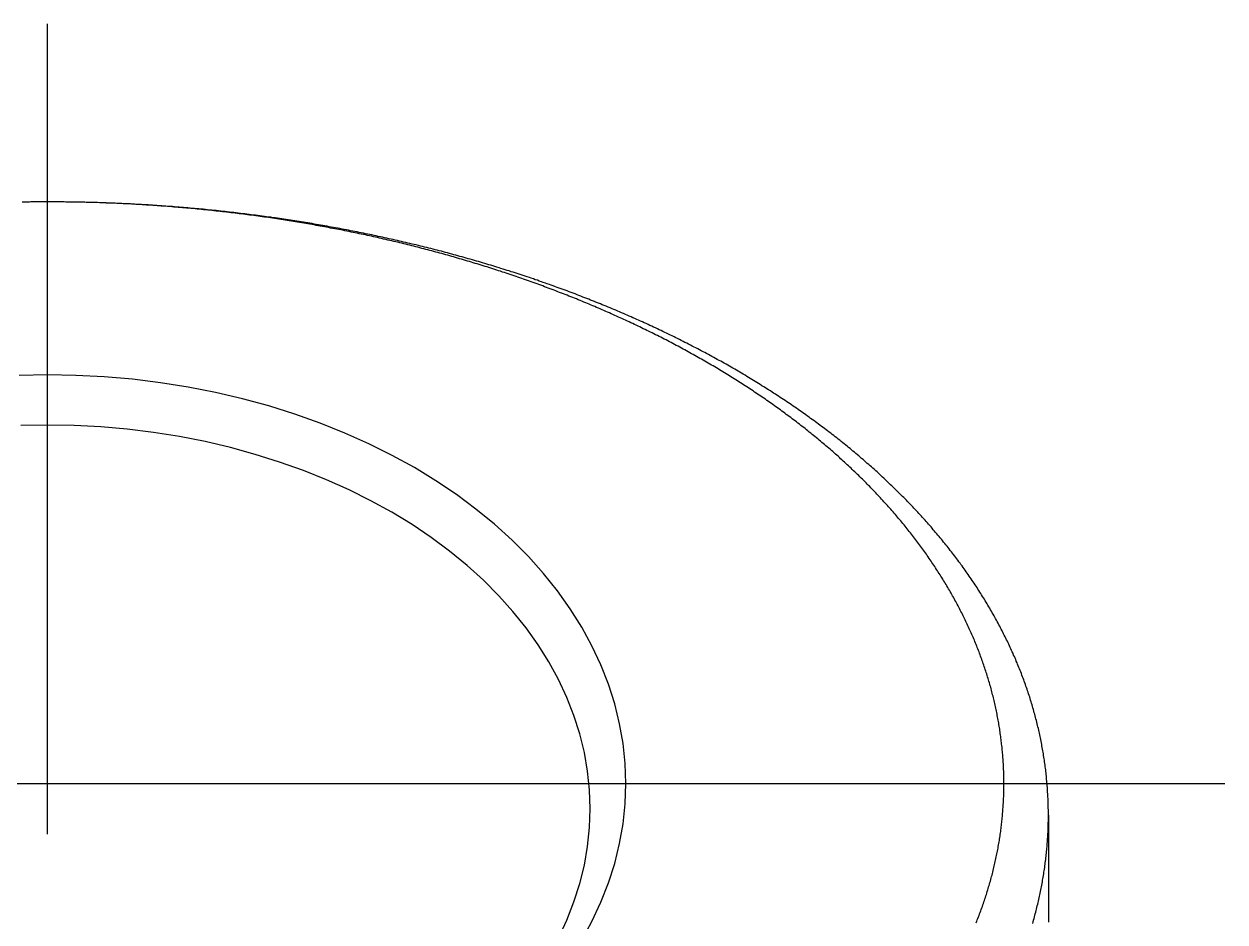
# Model space of a CAD drawing. Extents: x -12.1 to 78.5, y -19.1 to 57.9.
# Drawn here: x 64.98 to 78.48, y 47.81 to 57.91 of the extents above; entities that cross this region are included whole.
import ezdxf

# ---------------------------------------------------------------- set-up
doc = ezdxf.new("R2010")
doc.units = 0
doc.linetypes.add('CENTER', pattern=[50.8, 31.75, -6.35, 6.35, -6.35])
doc.layers.get('0').update_dxf_attribs({"linetype": 'CONTINUOUS'})
doc.layers.add('CENTER', color=1, linetype='CENTER')

msp = doc.modelspace()

# ---------------------------------------------------------------- linework, layer by layer
at = {"color": 7, "linetype": 'CONTINUOUS'}
msp.add_line((76.494, 49.015), (76.494, 47.813), dxfattribs=at)
at = {"color": 7}
for points in [[(76.318, 47.798, 0), (76.323, 47.816, 0), (76.328, 47.834, 0), (76.333, 47.852, 0), (76.338, 47.87, 0), (76.343, 47.888, 0), (76.347, 47.906, 0), (76.352, 47.923, 0), (76.357, 47.941, 0), (76.362, 47.959, 0), (76.366, 47.977, 0), (76.37, 47.995, 0), (76.375, 48.013, 0), (76.379, 48.031, 0), (76.383, 48.049, 0), (76.387, 48.067, 0), (76.391, 48.085, 0), (76.395, 48.103, 0), (76.399, 48.12, 0), (76.403, 48.138, 0), (76.407, 48.156, 0), (76.41, 48.174, 0), (76.414, 48.192, 0), (76.417, 48.21, 0), (76.421, 48.228, 0), (76.424, 48.246, 0), (76.427, 48.264, 0), (76.43, 48.282, 0), (76.433, 48.3, 0), (76.437, 48.318, 0), (76.439, 48.336, 0), (76.442, 48.354, 0), (76.445, 48.372, 0), (76.448, 48.39, 0), (76.451, 48.408, 0), (76.453, 48.426, 0), (76.456, 48.444, 0), (76.458, 48.462, 0), (76.46, 48.48, 0), (76.463, 48.498, 0), (76.465, 48.516, 0), (76.467, 48.534, 0), (76.469, 48.552, 0), (76.471, 48.57, 0), (76.473, 48.588, 0), (76.474, 48.606, 0), (76.476, 48.624, 0), (76.478, 48.642, 0), (76.479, 48.66, 0), (76.481, 48.678, 0), (76.482, 48.696, 0), (76.484, 48.714, 0), (76.485, 48.732, 0), (76.486, 48.75, 0), (76.487, 48.768, 0), (76.488, 48.786, 0), (76.489, 48.804, 0), (76.49, 48.822, 0), (76.491, 48.84, 0), (76.491, 48.858, 0), (76.492, 48.876, 0), (76.493, 48.894, 0), (76.493, 48.912, 0), (76.493, 48.93, 0), (76.494, 48.948, 0), (76.494, 48.966, 0), (76.494, 48.984, 0), (76.494, 49.002, 0), (76.494, 49.02, 0), (76.494, 49.038, 0), (76.494, 49.056, 0), (76.494, 49.074, 0), (76.493, 49.092, 0), (76.493, 49.11, 0), (76.493, 49.128, 0), (76.492, 49.146, 0), (76.492, 49.164, 0), (76.491, 49.182, 0), (76.49, 49.2, 0), (76.489, 49.218, 0), (76.489, 49.236, 0), (76.487, 49.254, 0), (76.486, 49.272, 0), (76.485, 49.29, 0), (76.484, 49.308, 0), (76.483, 49.326, 0), (76.481, 49.344, 0), (76.48, 49.362, 0), (76.478, 49.38, 0), (76.477, 49.398, 0), (76.475, 49.416, 0), (76.474, 49.434, 0), (76.472, 49.452, 0), (76.47, 49.47, 0), (76.468, 49.488, 0), (76.466, 49.506, 0), (76.464, 49.524, 0), (76.461, 49.542, 0), (76.459, 49.559, 0), (76.457, 49.578, 0), (76.454, 49.595, 0), (76.452, 49.613, 0), (76.449, 49.631, 0), (76.447, 49.649, 0), (76.444, 49.667, 0), (76.441, 49.685, 0), (76.438, 49.703, 0), (76.435, 49.721, 0), (76.432, 49.739, 0), (76.429, 49.757, 0), (76.426, 49.775, 0), (76.422, 49.792, 0), (76.419, 49.81, 0), (76.416, 49.828, 0), (76.412, 49.846, 0), (76.409, 49.864, 0), (76.405, 49.882, 0), (76.401, 49.9, 0), (76.397, 49.917, 0), (76.394, 49.935, 0), (76.39, 49.953, 0), (76.386, 49.971, 0), (76.382, 49.989, 0), (76.377, 50.007, 0), (76.373, 50.024, 0), (76.369, 50.042, 0), (76.364, 50.06, 0), (76.36, 50.078, 0), (76.355, 50.096, 0), (76.351, 50.113, 0), (76.346, 50.131, 0), (76.341, 50.149, 0), (76.336, 50.166, 0), (76.331, 50.184, 0), (76.326, 50.202, 0), (76.321, 50.22, 0), (76.316, 50.237, 0), (76.311, 50.255, 0), (76.305, 50.273, 0), (76.3, 50.29, 0), (76.295, 50.308, 0), (76.289, 50.326, 0), (76.284, 50.343, 0), (76.278, 50.361, 0), (76.272, 50.378, 0), (76.266, 50.396, 0), (76.26, 50.414, 0), (76.254, 50.431, 0), (76.248, 50.449, 0), (76.242, 50.466, 0), (76.236, 50.484, 0), (76.23, 50.501, 0), (76.223, 50.519, 0), (76.217, 50.536, 0), (76.21, 50.554, 0), (76.204, 50.571, 0), (76.197, 50.589, 0), (76.191, 50.606, 0), (76.184, 50.624, 0), (76.177, 50.641, 0), (76.17, 50.658, 0), (76.163, 50.676, 0), (76.156, 50.693, 0), (76.149, 50.711, 0), (76.142, 50.728, 0), (76.134, 50.745, 0), (76.127, 50.763, 0), (76.12, 50.78, 0), (76.112, 50.797, 0), (76.104, 50.814, 0), (76.097, 50.832, 0), (76.089, 50.849, 0), (76.081, 50.866, 0), (76.073, 50.883, 0), (76.066, 50.901, 0), (76.058, 50.918, 0), (76.049, 50.935, 0), (76.041, 50.952, 0), (76.033, 50.969, 0), (76.025, 50.986, 0), (76.016, 51.003, 0), (76.008, 51.02, 0), (75.999, 51.037, 0), (75.991, 51.054, 0), (75.982, 51.071, 0), (75.974, 51.088, 0), (75.965, 51.105, 0), (75.956, 51.122, 0), (75.947, 51.139, 0), (75.938, 51.156, 0), (75.929, 51.173, 0), (75.92, 51.19, 0), (75.911, 51.207, 0), (75.901, 51.224, 0), (75.892, 51.24, 0), (75.883, 51.257, 0), (75.873, 51.274, 0), (75.864, 51.291, 0), (75.854, 51.308, 0), (75.844, 51.324, 0), (75.835, 51.341, 0), (75.825, 51.358, 0), (75.815, 51.374, 0), (75.805, 51.391, 0), (75.795, 51.408, 0), (75.785, 51.424, 0), (75.775, 51.441, 0), (75.765, 51.457, 0), (75.754, 51.474, 0), (75.744, 51.49, 0), (75.734, 51.507, 0), (75.723, 51.523, 0), (75.713, 51.54, 0), (75.702, 51.556, 0), (75.692, 51.573, 0), (75.681, 51.589, 0), (75.67, 51.605, 0), (75.659, 51.622, 0), (75.648, 51.638, 0), (75.637, 51.654, 0), (75.626, 51.671, 0), (75.615, 51.687, 0), (75.604, 51.703, 0), (75.593, 51.719, 0), (75.582, 51.736, 0), (75.57, 51.752, 0), (75.559, 51.768, 0), (75.547, 51.784, 0), (75.536, 51.8, 0), (75.524, 51.816, 0), (75.512, 51.832, 0), (75.501, 51.848, 0), (75.489, 51.864, 0), (75.477, 51.88, 0), (75.465, 51.896, 0), (75.453, 51.912, 0), (75.441, 51.928, 0), (75.429, 51.944, 0), (75.417, 51.959, 0), (75.405, 51.975, 0), (75.392, 51.991, 0), (75.38, 52.007, 0), (75.368, 52.023, 0), (75.355, 52.038, 0), (75.343, 52.054, 0), (75.33, 52.069, 0), (75.317, 52.085, 0), (75.305, 52.101, 0), (75.292, 52.116, 0), (75.279, 52.132, 0), (75.266, 52.147, 0), (75.253, 52.163, 0), (75.24, 52.178, 0), (75.227, 52.194, 0), (75.214, 52.209, 0), (75.201, 52.224, 0), (75.188, 52.24, 0), (75.175, 52.255, 0), (75.161, 52.27, 0), (75.148, 52.286, 0), (75.135, 52.301, 0), (75.121, 52.316, 0), (75.108, 52.331, 0), (75.094, 52.346, 0), (75.08, 52.361, 0), (75.067, 52.377, 0), (75.053, 52.392, 0), (75.039, 52.407, 0), (75.025, 52.422, 0), (75.011, 52.437, 0), (74.997, 52.452, 0), (74.983, 52.467, 0), (74.969, 52.481, 0), (74.955, 52.496, 0), (74.941, 52.511, 0), (74.926, 52.526, 0), (74.912, 52.541, 0), (74.898, 52.556, 0), (74.883, 52.57, 0), (74.869, 52.585, 0), (74.854, 52.599, 0), (74.84, 52.614, 0), (74.825, 52.629, 0), (74.811, 52.643, 0), (74.796, 52.658, 0), (74.781, 52.672, 0), (74.766, 52.687, 0), (74.751, 52.701, 0), (74.736, 52.716, 0), (74.721, 52.73, 0), (74.706, 52.745, 0), (74.691, 52.759, 0), (74.676, 52.773, 0), (74.661, 52.788, 0), (74.646, 52.802, 0), (74.63, 52.816, 0), (74.615, 52.83, 0), (74.6, 52.844, 0), (74.584, 52.858, 0), (74.569, 52.873, 0), (74.553, 52.887, 0), (74.538, 52.901, 0), (74.522, 52.915, 0), (74.506, 52.929, 0), (74.49, 52.943, 0), (74.475, 52.956, 0), (74.459, 52.97, 0), (74.443, 52.984, 0), (74.427, 52.998, 0), (74.411, 53.012, 0), (74.395, 53.026, 0), (74.379, 53.039, 0), (74.363, 53.053, 0), (74.347, 53.067, 0), (74.331, 53.08, 0), (74.314, 53.094, 0), (74.298, 53.108, 0), (74.282, 53.121, 0), (74.265, 53.135, 0), (74.249, 53.148, 0), (74.232, 53.162, 0), (74.216, 53.175, 0), (74.199, 53.188, 0), (74.182, 53.202, 0), (74.166, 53.215, 0), (74.149, 53.229, 0), (74.132, 53.242, 0), (74.115, 53.255, 0), (74.099, 53.268, 0), (74.082, 53.282, 0), (74.065, 53.295, 0), (74.048, 53.308, 0), (74.031, 53.321, 0), (74.013, 53.334, 0), (73.996, 53.347, 0), (73.979, 53.36, 0), (73.962, 53.373, 0), (73.945, 53.386, 0), (73.927, 53.399, 0), (73.91, 53.412, 0), (73.892, 53.425, 0), (73.875, 53.438, 0), (73.858, 53.45, 0), (73.84, 53.463, 0), (73.822, 53.476, 0), (73.805, 53.489, 0), (73.787, 53.501, 0), (73.769, 53.514, 0), (73.752, 53.526, 0), (73.734, 53.539, 0), (73.716, 53.552, 0), (73.698, 53.564, 0), (73.68, 53.577, 0), (73.662, 53.589, 0), (73.644, 53.602, 0), (73.626, 53.614, 0), (73.608, 53.626, 0), (73.59, 53.639, 0), (73.572, 53.651, 0), (73.553, 53.663, 0), (73.535, 53.675, 0), (73.517, 53.688, 0), (73.498, 53.7, 0), (73.48, 53.712, 0), (73.462, 53.724, 0), (73.443, 53.736, 0), (73.425, 53.748, 0), (73.406, 53.76, 0), (73.388, 53.772, 0), (73.369, 53.784, 0), (73.35, 53.796, 0), (73.331, 53.808, 0), (73.313, 53.82, 0), (73.294, 53.832, 0), (73.275, 53.843, 0), (73.256, 53.855, 0), (73.237, 53.867, 0), (73.218, 53.879, 0), (73.199, 53.89, 0), (73.18, 53.902, 0), (73.161, 53.913, 0), (73.142, 53.925, 0), (73.123, 53.937, 0), (73.104, 53.948, 0), (73.085, 53.96, 0), (73.065, 53.971, 0), (73.046, 53.982, 0), (73.027, 53.994, 0), (73.007, 54.005, 0), (72.988, 54.017, 0), (72.968, 54.028, 0), (72.949, 54.039, 0), (72.929, 54.05, 0), (72.91, 54.061, 0), (72.89, 54.072, 0), (72.871, 54.084, 0), (72.851, 54.095, 0), (72.831, 54.106, 0), (72.811, 54.117, 0), (72.792, 54.128, 0), (72.772, 54.139, 0), (72.752, 54.15, 0), (72.732, 54.161, 0), (72.712, 54.172, 0), (72.692, 54.182, 0), (72.672, 54.193, 0), (72.652, 54.204, 0), (72.632, 54.215, 0), (72.612, 54.225, 0), (72.592, 54.236, 0), (72.572, 54.247, 0), (72.552, 54.257, 0), (72.531, 54.268, 0), (72.511, 54.278, 0), (72.491, 54.289, 0), (72.471, 54.299, 0), (72.45, 54.31, 0), (72.43, 54.32, 0), (72.409, 54.33, 0), (72.389, 54.341, 0), (72.368, 54.351, 0), (72.348, 54.361, 0), (72.327, 54.372, 0), (72.307, 54.382, 0), (72.286, 54.392, 0), (72.265, 54.402, 0), (72.245, 54.412, 0), (72.224, 54.422, 0), (72.203, 54.432, 0), (72.183, 54.442, 0), (72.162, 54.452, 0), (72.141, 54.462, 0), (72.12, 54.472, 0), (72.099, 54.482, 0), (72.078, 54.492, 0), (72.057, 54.502, 0), (72.036, 54.511, 0), (72.015, 54.521, 0), (71.994, 54.531, 0), (71.973, 54.541, 0), (71.952, 54.55, 0), (71.931, 54.56, 0), (71.91, 54.569, 0), (71.888, 54.579, 0), (71.867, 54.588, 0), (71.846, 54.598, 0), (71.825, 54.607, 0), (71.803, 54.617, 0), (71.782, 54.626, 0), (71.761, 54.635, 0), (71.739, 54.645, 0), (71.718, 54.654, 0), (71.696, 54.663, 0), (71.675, 54.672, 0), (71.653, 54.681, 0), (71.632, 54.691, 0), (71.61, 54.7, 0), (71.589, 54.709, 0), (71.567, 54.718, 0), (71.545, 54.727, 0), (71.524, 54.736, 0), (71.502, 54.745, 0), (71.48, 54.754, 0), (71.459, 54.762, 0), (71.437, 54.771, 0), (71.415, 54.78, 0), (71.393, 54.789, 0), (71.371, 54.797, 0), (71.349, 54.806, 0), (71.328, 54.815, 0), (71.306, 54.823, 0), (71.284, 54.832, 0), (71.262, 54.84, 0), (71.24, 54.849, 0), (71.218, 54.857, 0), (71.196, 54.866, 0), (71.174, 54.874, 0), (71.151, 54.883, 0), (71.129, 54.891, 0), (71.107, 54.899, 0), (71.085, 54.908, 0), (71.063, 54.916, 0), (71.041, 54.924, 0), (71.018, 54.932, 0), (70.996, 54.94, 0), (70.974, 54.948, 0), (70.952, 54.956, 0), (70.929, 54.965, 0), (70.907, 54.972, 0), (70.885, 54.98, 0), (70.862, 54.988, 0), (70.84, 54.996, 0), (70.817, 55.004, 0), (70.795, 55.012, 0), (70.772, 55.02, 0), (70.75, 55.028, 0), (70.727, 55.035, 0), (70.705, 55.043, 0), (70.682, 55.051, 0), (70.66, 55.058, 0), (70.637, 55.066, 0), (70.614, 55.073, 0), (70.592, 55.081, 0), (70.569, 55.088, 0), (70.546, 55.096, 0), (70.524, 55.103, 0), (70.501, 55.111, 0), (70.478, 55.118, 0), (70.456, 55.125, 0), (70.433, 55.133, 0), (70.41, 55.14, 0), (70.387, 55.147, 0), (70.364, 55.154, 0), (70.341, 55.161, 0), (70.319, 55.169, 0), (70.296, 55.175, 0), (70.273, 55.183, 0), (70.25, 55.19, 0), (70.227, 55.197, 0), (70.204, 55.203, 0), (70.181, 55.21, 0), (70.158, 55.217, 0), (70.135, 55.224, 0), (70.112, 55.231, 0), (70.089, 55.238, 0), (70.066, 55.244, 0), (70.043, 55.251, 0), (70.019, 55.258, 0), (69.996, 55.264, 0), (69.973, 55.271, 0), (69.95, 55.278, 0), (69.927, 55.284, 0), (69.903, 55.291, 0), (69.88, 55.297, 0), (69.857, 55.303, 0), (69.834, 55.31, 0), (69.811, 55.316, 0), (69.787, 55.322, 0), (69.764, 55.329, 0), (69.741, 55.335, 0), (69.717, 55.341, 0), (69.694, 55.347, 0), (69.671, 55.354, 0), (69.647, 55.36, 0), (69.624, 55.366, 0), (69.6, 55.372, 0), (69.577, 55.378, 0), (69.553, 55.384, 0), (69.53, 55.39, 0), (69.506, 55.396, 0), (69.483, 55.401, 0), (69.459, 55.407, 0), (69.436, 55.413, 0), (69.412, 55.419, 0), (69.389, 55.425, 0), (69.365, 55.43, 0), (69.341, 55.436, 0), (69.318, 55.442, 0), (69.294, 55.447, 0), (69.271, 55.453, 0), (69.247, 55.458, 0), (69.223, 55.464, 0), (69.2, 55.469, 0), (69.176, 55.475, 0), (69.152, 55.48, 0), (69.128, 55.486, 0), (69.105, 55.491, 0), (69.081, 55.496, 0), (69.057, 55.502, 0), (69.033, 55.507, 0), (69.01, 55.512, 0), (68.986, 55.517, 0), (68.962, 55.522, 0), (68.938, 55.527, 0), (68.914, 55.532, 0), (68.89, 55.538, 0), (68.866, 55.542, 0), (68.843, 55.547, 0), (68.819, 55.552, 0), (68.795, 55.557, 0), (68.771, 55.562, 0), (68.747, 55.567, 0), (68.723, 55.572, 0), (68.699, 55.577, 0), (68.675, 55.581, 0), (68.651, 55.586, 0), (68.627, 55.591, 0), (68.603, 55.595, 0), (68.579, 55.6, 0), (68.555, 55.604, 0), (68.531, 55.609, 0), (68.507, 55.613, 0), (68.482, 55.618, 0), (68.458, 55.622, 0), (68.434, 55.627, 0), (68.41, 55.631, 0), (68.386, 55.635, 0), (68.362, 55.64, 0), (68.338, 55.644, 0), (68.314, 55.648, 0), (68.289, 55.652, 0), (68.265, 55.656, 0), (68.241, 55.66, 0), (68.217, 55.665, 0), (68.192, 55.669, 0), (68.168, 55.673, 0), (68.144, 55.677, 0), (68.12, 55.681, 0), (68.095, 55.684, 0), (68.071, 55.688, 0), (68.047, 55.692, 0), (68.022, 55.696, 0), (67.998, 55.7, 0), (67.974, 55.704, 0), (67.95, 55.707, 0), (67.925, 55.711, 0), (67.901, 55.715, 0), (67.876, 55.718, 0), (67.852, 55.722, 0), (67.828, 55.725, 0), (67.803, 55.729, 0), (67.779, 55.732, 0), (67.754, 55.736, 0), (67.73, 55.739, 0), (67.706, 55.742, 0), (67.681, 55.746, 0), (67.657, 55.749, 0), (67.632, 55.752, 0), (67.608, 55.756, 0), (67.583, 55.759, 0), (67.559, 55.762, 0), (67.534, 55.765, 0), (67.51, 55.768, 0), (67.485, 55.771, 0), (67.461, 55.774, 0), (67.436, 55.777, 0), (67.412, 55.78, 0), (67.387, 55.783, 0), (67.363, 55.786, 0), (67.338, 55.789, 0), (67.314, 55.792, 0), (67.289, 55.795, 0), (67.264, 55.797, 0), (67.24, 55.8, 0), (67.215, 55.803, 0), (67.191, 55.806, 0), (67.166, 55.808, 0), (67.141, 55.811, 0), (67.117, 55.813, 0), (67.092, 55.816, 0), (67.067, 55.818, 0), (67.043, 55.821, 0), (67.018, 55.823, 0), (66.994, 55.826, 0), (66.969, 55.828, 0), (66.944, 55.83, 0), (66.92, 55.833, 0), (66.895, 55.835, 0), (66.87, 55.837, 0), (66.846, 55.839, 0), (66.821, 55.842, 0), (66.796, 55.844, 0), (66.771, 55.846, 0), (66.747, 55.848, 0), (66.722, 55.85, 0), (66.697, 55.852, 0), (66.672, 55.854, 0), (66.648, 55.856, 0), (66.623, 55.858, 0), (66.598, 55.859, 0), (66.573, 55.861, 0), (66.549, 55.863, 0), (66.524, 55.865, 0), (66.499, 55.867, 0), (66.474, 55.868, 0), (66.45, 55.87, 0), (66.425, 55.871, 0), (66.4, 55.873, 0), (66.375, 55.875, 0), (66.35, 55.876, 0), (66.326, 55.878, 0), (66.301, 55.879, 0), (66.276, 55.88, 0), (66.251, 55.882, 0), (66.226, 55.883, 0), (66.202, 55.885, 0), (66.177, 55.886, 0), (66.152, 55.887, 0), (66.127, 55.888, 0), (66.102, 55.889, 0), (66.078, 55.891, 0), (66.053, 55.892, 0), (66.028, 55.893, 0), (66.003, 55.894, 0), (65.978, 55.895, 0), (65.953, 55.896, 0), (65.928, 55.897, 0), (65.903, 55.898, 0), (65.879, 55.899, 0), (65.854, 55.899, 0), (65.829, 55.9, 0), (65.804, 55.901, 0), (65.779, 55.902, 0), (65.754, 55.903, 0), (65.73, 55.903, 0), (65.705, 55.904, 0), (65.68, 55.904, 0), (65.655, 55.905, 0), (65.63, 55.906, 0), (65.605, 55.906, 0), (65.58, 55.907, 0), (65.555, 55.907, 0), (65.531, 55.907, 0), (65.506, 55.908, 0), (65.481, 55.908, 0), (65.456, 55.908, 0), (65.431, 55.909, 0), (65.406, 55.909, 0), (65.381, 55.909, 0), (65.356, 55.909, 0), (65.331, 55.909, 0), (65.306, 55.91, 0), (65.282, 55.91, 0), (65.257, 55.91, 0), (65.232, 55.91, 0), (65.207, 55.91, 0), (65.182, 55.91, 0), (65.157, 55.909, 0), (65.132, 55.909, 0), (65.107, 55.909, 0), (65.082, 55.909, 0), (65.058, 55.909, 0), (65.033, 55.908, 0), (65.008, 55.908, 0), (64.983, 55.908, 0), (64.958, 55.907, 0)], [(75.682, 47.804, 0), (75.689, 47.821, 0), (75.695, 47.838, 0), (75.702, 47.854, 0), (75.708, 47.871, 0), (75.715, 47.888, 0), (75.721, 47.905, 0), (75.727, 47.921, 0), (75.734, 47.938, 0), (75.74, 47.955, 0), (75.746, 47.972, 0), (75.752, 47.988, 0), (75.758, 48.005, 0), (75.764, 48.022, 0), (75.769, 48.039, 0), (75.775, 48.055, 0), (75.781, 48.072, 0), (75.786, 48.089, 0), (75.792, 48.106, 0), (75.797, 48.123, 0), (75.802, 48.139, 0), (75.808, 48.156, 0), (75.813, 48.173, 0), (75.818, 48.19, 0), (75.823, 48.207, 0), (75.828, 48.224, 0), (75.833, 48.24, 0), (75.838, 48.257, 0), (75.842, 48.274, 0), (75.847, 48.291, 0), (75.852, 48.308, 0), (75.856, 48.325, 0), (75.861, 48.341, 0), (75.865, 48.358, 0), (75.869, 48.375, 0), (75.874, 48.392, 0), (75.878, 48.409, 0), (75.882, 48.426, 0), (75.886, 48.443, 0), (75.89, 48.459, 0), (75.894, 48.476, 0), (75.897, 48.493, 0), (75.901, 48.51, 0), (75.905, 48.527, 0), (75.908, 48.544, 0), (75.912, 48.561, 0), (75.915, 48.578, 0), (75.919, 48.594, 0), (75.922, 48.611, 0), (75.925, 48.628, 0), (75.928, 48.645, 0), (75.931, 48.662, 0), (75.934, 48.679, 0), (75.937, 48.696, 0), (75.94, 48.713, 0), (75.943, 48.73, 0), (75.945, 48.746, 0), (75.948, 48.763, 0), (75.951, 48.78, 0), (75.953, 48.797, 0), (75.956, 48.814, 0), (75.958, 48.831, 0), (75.96, 48.848, 0), (75.962, 48.865, 0), (75.964, 48.882, 0), (75.966, 48.899, 0), (75.968, 48.916, 0), (75.97, 48.933, 0), (75.972, 48.95, 0), (75.974, 48.967, 0), (75.976, 48.983, 0), (75.977, 49, 0), (75.979, 49.017, 0), (75.98, 49.034, 0), (75.982, 49.051, 0), (75.983, 49.068, 0), (75.984, 49.085, 0), (75.985, 49.102, 0), (75.986, 49.119, 0), (75.987, 49.136, 0), (75.988, 49.153, 0), (75.989, 49.17, 0), (75.99, 49.187, 0), (75.991, 49.204, 0), (75.992, 49.221, 0), (75.992, 49.237, 0), (75.993, 49.255, 0), (75.993, 49.271, 0), (75.993, 49.288, 0), (75.994, 49.305, 0), (75.994, 49.322, 0), (75.994, 49.339, 0), (75.994, 49.356, 0), (75.994, 49.373, 0), (75.994, 49.39, 0), (75.994, 49.407, 0), (75.994, 49.424, 0), (75.994, 49.441, 0), (75.993, 49.458, 0), (75.993, 49.475, 0), (75.992, 49.492, 0), (75.992, 49.509, 0), (75.991, 49.526, 0), (75.99, 49.542, 0), (75.99, 49.559, 0), (75.989, 49.576, 0), (75.988, 49.593, 0), (75.987, 49.61, 0), (75.986, 49.627, 0), (75.985, 49.644, 0), (75.984, 49.661, 0), (75.982, 49.678, 0), (75.981, 49.695, 0), (75.979, 49.712, 0), (75.978, 49.729, 0), (75.976, 49.746, 0), (75.975, 49.763, 0), (75.973, 49.779, 0), (75.971, 49.796, 0), (75.969, 49.813, 0), (75.967, 49.83, 0), (75.965, 49.847, 0), (75.963, 49.864, 0), (75.961, 49.881, 0), (75.959, 49.898, 0), (75.957, 49.915, 0), (75.954, 49.932, 0), (75.952, 49.948, 0), (75.949, 49.965, 0), (75.947, 49.982, 0), (75.944, 49.999, 0), (75.941, 50.016, 0), (75.939, 50.033, 0), (75.936, 50.05, 0), (75.933, 50.066, 0), (75.93, 50.083, 0), (75.927, 50.1, 0), (75.924, 50.117, 0), (75.92, 50.134, 0), (75.917, 50.151, 0), (75.914, 50.167, 0), (75.91, 50.184, 0), (75.907, 50.201, 0), (75.903, 50.218, 0), (75.9, 50.235, 0), (75.896, 50.251, 0), (75.892, 50.268, 0), (75.888, 50.285, 0), (75.884, 50.302, 0), (75.88, 50.319, 0), (75.876, 50.335, 0), (75.872, 50.352, 0), (75.868, 50.369, 0), (75.864, 50.385, 0), (75.859, 50.402, 0), (75.855, 50.419, 0), (75.85, 50.435, 0), (75.846, 50.452, 0), (75.841, 50.469, 0), (75.836, 50.486, 0), (75.831, 50.502, 0), (75.826, 50.519, 0), (75.822, 50.536, 0), (75.817, 50.552, 0), (75.811, 50.569, 0), (75.806, 50.585, 0), (75.801, 50.602, 0), (75.796, 50.619, 0), (75.791, 50.635, 0), (75.785, 50.652, 0), (75.78, 50.668, 0), (75.774, 50.685, 0), (75.768, 50.702, 0), (75.763, 50.718, 0), (75.757, 50.735, 0), (75.751, 50.751, 0), (75.745, 50.768, 0), (75.739, 50.784, 0), (75.733, 50.801, 0), (75.727, 50.817, 0), (75.721, 50.834, 0), (75.715, 50.85, 0), (75.708, 50.866, 0), (75.702, 50.883, 0), (75.695, 50.899, 0), (75.689, 50.916, 0), (75.682, 50.932, 0), (75.676, 50.948, 0), (75.669, 50.965, 0), (75.662, 50.981, 0), (75.655, 50.997, 0), (75.648, 51.014, 0), (75.641, 51.03, 0), (75.634, 51.046, 0), (75.627, 51.063, 0), (75.62, 51.079, 0), (75.613, 51.095, 0), (75.605, 51.111, 0), (75.598, 51.128, 0), (75.59, 51.144, 0), (75.583, 51.16, 0), (75.575, 51.176, 0), (75.568, 51.192, 0), (75.56, 51.209, 0), (75.552, 51.225, 0), (75.544, 51.241, 0), (75.536, 51.257, 0), (75.528, 51.273, 0), (75.52, 51.289, 0), (75.512, 51.305, 0), (75.504, 51.321, 0), (75.495, 51.337, 0), (75.487, 51.353, 0), (75.479, 51.369, 0), (75.47, 51.385, 0), (75.462, 51.401, 0), (75.453, 51.417, 0), (75.444, 51.433, 0), (75.436, 51.449, 0), (75.427, 51.465, 0), (75.418, 51.48, 0), (75.409, 51.496, 0), (75.4, 51.512, 0), (75.391, 51.528, 0), (75.382, 51.544, 0), (75.373, 51.559, 0), (75.363, 51.575, 0), (75.354, 51.591, 0), (75.345, 51.607, 0), (75.335, 51.622, 0), (75.326, 51.638, 0), (75.316, 51.654, 0), (75.307, 51.669, 0), (75.297, 51.685, 0), (75.287, 51.701, 0), (75.277, 51.716, 0), (75.267, 51.732, 0), (75.257, 51.747, 0), (75.248, 51.763, 0), (75.237, 51.778, 0), (75.227, 51.794, 0), (75.217, 51.809, 0), (75.207, 51.825, 0), (75.197, 51.84, 0), (75.186, 51.855, 0), (75.176, 51.871, 0), (75.165, 51.886, 0), (75.155, 51.901, 0), (75.144, 51.917, 0), (75.133, 51.932, 0), (75.123, 51.947, 0), (75.112, 51.963, 0), (75.101, 51.978, 0), (75.09, 51.993, 0), (75.079, 52.008, 0), (75.068, 52.023, 0), (75.057, 52.038, 0), (75.046, 52.054, 0), (75.035, 52.069, 0), (75.023, 52.084, 0), (75.012, 52.099, 0), (75.001, 52.114, 0), (74.989, 52.129, 0), (74.978, 52.144, 0), (74.966, 52.159, 0), (74.955, 52.174, 0), (74.943, 52.189, 0), (74.931, 52.203, 0), (74.919, 52.218, 0), (74.908, 52.233, 0), (74.896, 52.248, 0), (74.884, 52.263, 0), (74.872, 52.278, 0), (74.86, 52.292, 0), (74.848, 52.307, 0), (74.835, 52.322, 0), (74.823, 52.336, 0), (74.811, 52.351, 0), (74.799, 52.365, 0), (74.786, 52.38, 0), (74.774, 52.395, 0), (74.761, 52.409, 0), (74.749, 52.424, 0), (74.736, 52.438, 0), (74.723, 52.453, 0), (74.711, 52.467, 0), (74.698, 52.481, 0), (74.685, 52.496, 0), (74.672, 52.51, 0), (74.659, 52.524, 0), (74.646, 52.539, 0), (74.633, 52.553, 0), (74.62, 52.567, 0), (74.607, 52.581, 0), (74.594, 52.596, 0), (74.581, 52.61, 0), (74.567, 52.624, 0), (74.554, 52.638, 0), (74.54, 52.652, 0), (74.527, 52.666, 0), (74.513, 52.68, 0), (74.5, 52.694, 0), (74.486, 52.708, 0), (74.473, 52.722, 0), (74.459, 52.736, 0), (74.445, 52.75, 0), (74.431, 52.764, 0), (74.418, 52.778, 0), (74.404, 52.791, 0), (74.39, 52.805, 0), (74.376, 52.819, 0), (74.362, 52.833, 0), (74.347, 52.846, 0), (74.333, 52.86, 0), (74.319, 52.874, 0), (74.305, 52.887, 0), (74.29, 52.901, 0), (74.276, 52.915, 0), (74.262, 52.928, 0), (74.247, 52.942, 0), (74.233, 52.955, 0), (74.218, 52.969, 0), (74.204, 52.982, 0), (74.189, 52.995, 0), (74.174, 53.009, 0), (74.159, 53.022, 0), (74.145, 53.035, 0), (74.13, 53.049, 0), (74.115, 53.062, 0), (74.1, 53.075, 0), (74.085, 53.089, 0), (74.07, 53.102, 0), (74.055, 53.115, 0), (74.04, 53.128, 0), (74.025, 53.141, 0), (74.009, 53.154, 0), (73.994, 53.167, 0), (73.979, 53.18, 0), (73.963, 53.193, 0), (73.948, 53.206, 0), (73.933, 53.219, 0), (73.917, 53.232, 0), (73.902, 53.245, 0), (73.886, 53.258, 0), (73.87, 53.271, 0), (73.855, 53.283, 0), (73.839, 53.296, 0), (73.823, 53.309, 0), (73.807, 53.322, 0), (73.791, 53.334, 0), (73.776, 53.347, 0), (73.76, 53.36, 0), (73.744, 53.372, 0), (73.728, 53.385, 0), (73.712, 53.397, 0), (73.695, 53.41, 0), (73.679, 53.422, 0), (73.663, 53.435, 0), (73.647, 53.447, 0), (73.63, 53.46, 0), (73.614, 53.472, 0), (73.598, 53.484, 0), (73.581, 53.497, 0), (73.565, 53.509, 0), (73.548, 53.521, 0), (73.532, 53.533, 0), (73.515, 53.546, 0), (73.499, 53.558, 0), (73.482, 53.57, 0), (73.465, 53.582, 0), (73.448, 53.594, 0), (73.431, 53.606, 0), (73.415, 53.618, 0), (73.398, 53.63, 0), (73.381, 53.642, 0), (73.364, 53.654, 0), (73.347, 53.666, 0), (73.33, 53.678, 0), (73.313, 53.69, 0), (73.295, 53.702, 0), (73.278, 53.713, 0), (73.261, 53.725, 0), (73.244, 53.737, 0), (73.226, 53.749, 0), (73.209, 53.76, 0), (73.192, 53.772, 0), (73.174, 53.784, 0), (73.157, 53.795, 0), (73.139, 53.807, 0), (73.122, 53.818, 0), (73.104, 53.83, 0), (73.087, 53.841, 0), (73.069, 53.853, 0), (73.051, 53.864, 0), (73.033, 53.876, 0), (73.016, 53.887, 0), (72.998, 53.898, 0), (72.98, 53.909, 0), (72.962, 53.921, 0), (72.944, 53.932, 0), (72.926, 53.943, 0), (72.908, 53.954, 0), (72.89, 53.965, 0), (72.872, 53.977, 0), (72.854, 53.988, 0), (72.835, 53.999, 0), (72.817, 54.01, 0), (72.799, 54.021, 0), (72.781, 54.032, 0), (72.762, 54.043, 0), (72.744, 54.054, 0), (72.726, 54.065, 0), (72.707, 54.075, 0), (72.689, 54.086, 0), (72.67, 54.097, 0), (72.652, 54.108, 0), (72.633, 54.118, 0), (72.615, 54.129, 0), (72.596, 54.14, 0), (72.577, 54.15, 0), (72.558, 54.161, 0), (72.54, 54.172, 0), (72.521, 54.182, 0), (72.502, 54.193, 0), (72.483, 54.203, 0), (72.464, 54.214, 0), (72.445, 54.224, 0), (72.426, 54.234, 0), (72.407, 54.245, 0), (72.388, 54.255, 0), (72.369, 54.265, 0), (72.35, 54.276, 0), (72.331, 54.286, 0), (72.312, 54.296, 0), (72.293, 54.306, 0), (72.273, 54.316, 0), (72.254, 54.327, 0), (72.235, 54.337, 0), (72.216, 54.347, 0), (72.196, 54.357, 0), (72.177, 54.367, 0), (72.157, 54.377, 0), (72.138, 54.387, 0), (72.118, 54.397, 0), (72.099, 54.406, 0), (72.079, 54.416, 0), (72.06, 54.426, 0), (72.04, 54.436, 0), (72.02, 54.446, 0), (72.001, 54.455, 0), (71.981, 54.465, 0), (71.961, 54.475, 0), (71.941, 54.484, 0), (71.921, 54.494, 0), (71.902, 54.503, 0), (71.882, 54.513, 0), (71.862, 54.522, 0), (71.842, 54.532, 0), (71.822, 54.541, 0), (71.802, 54.551, 0), (71.782, 54.56, 0), (71.762, 54.569, 0), (71.742, 54.579, 0), (71.722, 54.588, 0), (71.701, 54.597, 0), (71.681, 54.606, 0), (71.661, 54.615, 0), (71.641, 54.625, 0), (71.621, 54.634, 0), (71.6, 54.643, 0), (71.58, 54.652, 0), (71.56, 54.661, 0), (71.539, 54.67, 0), (71.519, 54.679, 0), (71.498, 54.688, 0), (71.478, 54.697, 0), (71.457, 54.706, 0), (71.437, 54.714, 0), (71.416, 54.723, 0), (71.396, 54.732, 0), (71.375, 54.741, 0), (71.355, 54.749, 0), (71.334, 54.758, 0), (71.313, 54.767, 0), (71.293, 54.775, 0), (71.272, 54.784, 0), (71.251, 54.792, 0), (71.23, 54.801, 0), (71.21, 54.809, 0), (71.189, 54.818, 0), (71.168, 54.826, 0), (71.147, 54.834, 0), (71.126, 54.843, 0), (71.105, 54.851, 0), (71.084, 54.859, 0), (71.063, 54.868, 0), (71.042, 54.876, 0), (71.021, 54.884, 0), (71, 54.892, 0), (70.979, 54.9, 0), (70.958, 54.908, 0), (70.937, 54.916, 0), (70.916, 54.924, 0), (70.894, 54.932, 0), (70.873, 54.94, 0), (70.852, 54.948, 0), (70.831, 54.956, 0), (70.81, 54.964, 0), (70.788, 54.972, 0), (70.767, 54.98, 0), (70.746, 54.987, 0), (70.724, 54.995, 0), (70.703, 55.003, 0), (70.681, 55.011, 0), (70.66, 55.018, 0), (70.639, 55.026, 0), (70.617, 55.033, 0), (70.596, 55.041, 0), (70.574, 55.048, 0), (70.553, 55.056, 0), (70.531, 55.063, 0), (70.51, 55.071, 0), (70.488, 55.078, 0), (70.466, 55.085, 0), (70.445, 55.093, 0), (70.423, 55.1, 0), (70.401, 55.107, 0), (70.38, 55.114, 0), (70.358, 55.121, 0), (70.336, 55.129, 0), (70.314, 55.136, 0), (70.293, 55.143, 0), (70.271, 55.15, 0), (70.249, 55.157, 0), (70.227, 55.164, 0), (70.206, 55.171, 0), (70.184, 55.178, 0), (70.162, 55.184, 0), (70.14, 55.191, 0), (70.118, 55.198, 0), (70.096, 55.205, 0), (70.074, 55.212, 0), (70.052, 55.218, 0), (70.03, 55.225, 0), (70.008, 55.232, 0), (69.986, 55.238, 0), (69.964, 55.245, 0), (69.942, 55.252, 0), (69.92, 55.258, 0), (69.898, 55.264, 0), (69.876, 55.271, 0), (69.853, 55.277, 0), (69.831, 55.284, 0), (69.809, 55.29, 0), (69.787, 55.296, 0), (69.765, 55.303, 0), (69.742, 55.309, 0), (69.72, 55.315, 0), (69.698, 55.321, 0), (69.675, 55.328, 0), (69.653, 55.334, 0), (69.631, 55.34, 0), (69.609, 55.346, 0), (69.586, 55.352, 0), (69.564, 55.358, 0), (69.541, 55.364, 0), (69.519, 55.37, 0), (69.497, 55.376, 0), (69.474, 55.382, 0), (69.452, 55.387, 0), (69.429, 55.393, 0), (69.407, 55.399, 0), (69.384, 55.405, 0), (69.362, 55.41, 0), (69.339, 55.416, 0), (69.317, 55.422, 0), (69.294, 55.427, 0), (69.272, 55.433, 0), (69.249, 55.438, 0), (69.226, 55.444, 0), (69.204, 55.449, 0), (69.181, 55.455, 0), (69.158, 55.46, 0), (69.136, 55.466, 0), (69.113, 55.471, 0), (69.09, 55.476, 0), (69.068, 55.481, 0), (69.045, 55.487, 0), (69.022, 55.492, 0), (68.999, 55.497, 0), (68.977, 55.502, 0), (68.954, 55.508, 0), (68.931, 55.513, 0), (68.908, 55.518, 0), (68.885, 55.523, 0), (68.862, 55.528, 0), (68.84, 55.533, 0), (68.817, 55.538, 0), (68.794, 55.542, 0), (68.771, 55.547, 0), (68.748, 55.552, 0), (68.725, 55.557, 0), (68.702, 55.562, 0), (68.679, 55.566, 0), (68.656, 55.571, 0), (68.633, 55.576, 0), (68.61, 55.58, 0), (68.587, 55.585, 0), (68.564, 55.59, 0), (68.541, 55.594, 0), (68.518, 55.599, 0), (68.495, 55.603, 0), (68.472, 55.608, 0), (68.449, 55.612, 0), (68.426, 55.616, 0), (68.403, 55.621, 0), (68.379, 55.625, 0), (68.356, 55.629, 0), (68.333, 55.633, 0), (68.31, 55.638, 0), (68.287, 55.642, 0), (68.264, 55.646, 0), (68.24, 55.65, 0), (68.217, 55.654, 0), (68.194, 55.658, 0), (68.171, 55.662, 0), (68.148, 55.666, 0), (68.124, 55.67, 0), (68.101, 55.674, 0), (68.078, 55.678, 0), (68.055, 55.682, 0), (68.031, 55.686, 0), (68.008, 55.69, 0), (67.985, 55.693, 0), (67.961, 55.697, 0), (67.938, 55.701, 0), (67.915, 55.704, 0), (67.891, 55.708, 0), (67.868, 55.712, 0), (67.845, 55.715, 0), (67.821, 55.719, 0), (67.798, 55.722, 0), (67.774, 55.726, 0), (67.751, 55.729, 0), (67.728, 55.733, 0), (67.704, 55.736, 0), (67.681, 55.739, 0), (67.657, 55.742, 0), (67.634, 55.746, 0), (67.61, 55.749, 0), (67.587, 55.752, 0), (67.563, 55.755, 0), (67.54, 55.759, 0), (67.516, 55.762, 0), (67.493, 55.765, 0), (67.469, 55.768, 0), (67.446, 55.771, 0), (67.422, 55.774, 0), (67.399, 55.777, 0), (67.375, 55.78, 0), (67.352, 55.783, 0), (67.328, 55.785, 0), (67.304, 55.788, 0), (67.281, 55.791, 0), (67.257, 55.794, 0), (67.234, 55.797, 0), (67.21, 55.799, 0), (67.186, 55.802, 0), (67.163, 55.804, 0), (67.139, 55.807, 0), (67.115, 55.81, 0), (67.092, 55.812, 0), (67.068, 55.815, 0), (67.044, 55.817, 0), (67.021, 55.82, 0), (66.997, 55.822, 0), (66.973, 55.824, 0), (66.95, 55.827, 0), (66.926, 55.829, 0), (66.902, 55.831, 0), (66.879, 55.834, 0), (66.855, 55.836, 0), (66.831, 55.838, 0), (66.807, 55.84, 0), (66.784, 55.842, 0), (66.76, 55.844, 0), (66.736, 55.846, 0), (66.712, 55.848, 0), (66.689, 55.85, 0), (66.665, 55.852, 0), (66.641, 55.854, 0), (66.617, 55.856, 0), (66.594, 55.858, 0), (66.57, 55.86, 0), (66.546, 55.861, 0), (66.522, 55.863, 0), (66.498, 55.865, 0), (66.475, 55.867, 0), (66.451, 55.868, 0), (66.427, 55.87, 0), (66.403, 55.871, 0), (66.379, 55.873, 0), (66.356, 55.874, 0), (66.332, 55.876, 0), (66.308, 55.877, 0), (66.284, 55.879, 0), (66.26, 55.88, 0), (66.236, 55.882, 0), (66.212, 55.883, 0), (66.189, 55.884, 0), (66.165, 55.886, 0), (66.141, 55.887, 0), (66.117, 55.888, 0), (66.093, 55.889, 0), (66.069, 55.89, 0), (66.045, 55.891, 0), (66.022, 55.892, 0), (65.998, 55.894, 0), (65.974, 55.895, 0), (65.95, 55.895, 0), (65.926, 55.896, 0), (65.902, 55.897, 0), (65.878, 55.898, 0), (65.854, 55.899, 0), (65.83, 55.9, 0), (65.806, 55.901, 0), (65.782, 55.901, 0), (65.759, 55.902, 0), (65.735, 55.903, 0), (65.711, 55.903, 0), (65.687, 55.904, 0), (65.663, 55.905, 0), (65.639, 55.905, 0), (65.615, 55.906, 0), (65.591, 55.906, 0), (65.567, 55.907, 0), (65.543, 55.907, 0), (65.519, 55.907, 0), (65.496, 55.908, 0), (65.472, 55.908, 0), (65.448, 55.908, 0), (65.424, 55.909, 0), (65.4, 55.909, 0), (65.376, 55.909, 0), (65.352, 55.909, 0), (65.328, 55.909, 0), (65.304, 55.91, 0), (65.28, 55.91, 0), (65.256, 55.91, 0), (65.232, 55.91, 0), (65.208, 55.91, 0), (65.184, 55.91, 0), (65.16, 55.909, 0), (65.137, 55.909, 0), (65.113, 55.909, 0), (65.089, 55.909, 0), (65.065, 55.909, 0), (65.041, 55.908, 0), (65.017, 55.908, 0), (64.993, 55.908, 0), (64.969, 55.907, 0)]]:
    msp.add_polyline3d(points, dxfattribs=at)
at = {"color": 7, "linetype": 'CONTINUOUS'}
for points in [[(71.249, 47.61, 0), (71.364, 47.82, 0), (71.464, 48.035, 0), (71.549, 48.252, 0), (71.619, 48.472, 0), (71.674, 48.694, 0), (71.713, 48.918, 0), (71.736, 49.143, 0), (71.744, 49.369, 0), (71.736, 49.594, 0), (71.713, 49.819, 0), (71.674, 50.043, 0), (71.619, 50.266, 0), (71.549, 50.486, 0), (71.464, 50.703, 0), (71.364, 50.917, 0), (71.249, 51.128, 0), (71.12, 51.334, 0), (70.977, 51.535, 0), (70.82, 51.732, 0), (70.649, 51.922, 0), (70.465, 52.107, 0), (70.269, 52.285, 0), (70.06, 52.456, 0), (69.84, 52.619, 0), (69.609, 52.774, 0), (69.368, 52.922, 0), (69.116, 53.06, 0), (68.856, 53.19, 0), (68.586, 53.311, 0), (68.308, 53.422, 0), (68.023, 53.524, 0), (67.732, 53.615, 0), (67.434, 53.696, 0), (67.131, 53.767, 0), (66.824, 53.827, 0), (66.512, 53.877, 0), (66.198, 53.915, 0), (65.881, 53.943, 0), (65.563, 53.959, 0), (65.244, 53.965, 0), (64.925, 53.959, 0)], [(70.988, 47.633, 0), (71.082, 47.834, 0), (71.161, 48.038, 0), (71.227, 48.245, 0), (71.278, 48.453, 0), (71.315, 48.663, 0), (71.337, 48.874, 0), (71.344, 49.086, 0), (71.337, 49.298, 0), (71.315, 49.509, 0), (71.278, 49.719, 0), (71.227, 49.928, 0), (71.161, 50.134, 0), (71.082, 50.338, 0), (70.988, 50.539, 0), (70.88, 50.737, 0), (70.759, 50.93, 0), (70.624, 51.119, 0), (70.476, 51.303, 0), (70.316, 51.482, 0), (70.144, 51.656, 0), (69.96, 51.822, 0), (69.764, 51.983, 0), (69.558, 52.136, 0), (69.341, 52.282, 0), (69.114, 52.42, 0), (68.878, 52.55, 0), (68.633, 52.672, 0), (68.38, 52.786, 0), (68.12, 52.89, 0), (67.852, 52.985, 0), (67.579, 53.071, 0), (67.299, 53.147, 0), (67.015, 53.214, 0), (66.726, 53.27, 0), (66.434, 53.316, 0), (66.139, 53.353, 0), (65.842, 53.379, 0), (65.544, 53.394, 0), (65.244, 53.399, 0), (64.945, 53.394, 0)]]:
    msp.add_polyline3d(points, dxfattribs=at)
at = {"layer": 'CENTER', "color": 1, "linetype": 'CENTER'}
for p, q in [((65.244, -2), (65.244, 57.91)), ((52.009, 49.369), (78.479, 49.369))]:
    msp.add_line(p, q, dxfattribs=at)

doc.saveas('drawing.dxf')
